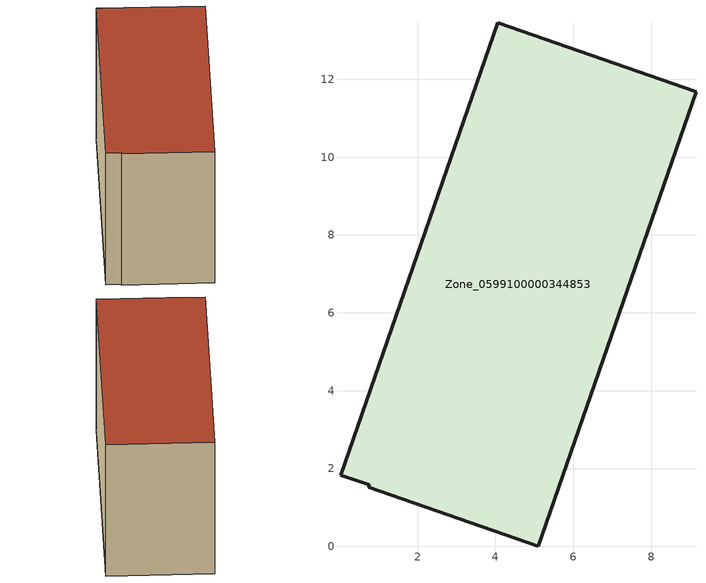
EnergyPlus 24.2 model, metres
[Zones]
Zone_0599100000344853
 floor ground (C_G): 0.74,1.51 0.76,1.58 0.02,1.83 4.05,13.46 9.15,11.68 5.1,0 z0
 wall outside (C_F): 5.1,0 9.15,11.68 4.05,13.46 0.02,1.83 0.76,1.58 0.74,1.51 5.1,0 z0:8
 roof outside (C_R): 0.76,1.58 0.74,1.51 5.1,0 9.15,11.68 4.05,13.46 0.02,1.83 z8
[BUILDING]
Pand.0599100000344853: North Axis=0; Terrain=City; Loads Convergence Tolerance Value=0.04; Temperature Convergence Tolerance Value=0.4; Solar Distribution=FullExterior; Maximum Number of Warmup Days=25; Minimum Number of Warmup Days=1
[Site:Location]
Rotterdam.The.Hague.AP_ZH_NLD Design_Conditions: Latitude=51.96; Longitude=4.45; Time Zone=1; Elevation=-4.5
[SITE:GROUNDTEMPERATURE:BUILDINGSURFACE]
18, 18, 18, 18, 18, 18, 18, 18, 18, 18, 18, 18
[MATERIAL] Thermal Absorptance=0.9; Solar Absorptance=0.7; Visible Absorptance=0.7
Name | Roughness | Thickness | Conductivity | Density | Specific Heat
G.TI.1992-2005 | MediumSmooth | 0.15 | 0.06 | 540 | 1210
F.TI.1992-2005 | Rough | 0.3 | 0.12 | 1920 | 840
R.TI.1992-2005 | MediumRough | 0.2 | 0.08 | 1500 | 1000
[CONSTRUCTION]
C_G: G.TI.1992-2005
C_F: F.TI.1992-2005
C_R: R.TI.1992-2005
[ZONE]
Zone_0599100000344853: Type=1; Multiplier=1; Ceiling Height=Autocalculate; Volume=Autocalculate; Floor Area=autocalculate; Part of Total Floor Area=Yes
[ZONEINFILTRATION:DESIGNFLOWRATE]
Infil_Zone_0599100000344853: Zone or ZoneList or Space or SpaceList=Zone_0599100000344853; Schedule=AlwaysOn; Design Flow Rate Calculation Method=Flow/Area; Flow Rate per Floor Area=0.0015; Constant Term Coefficient=1; Temperature Term Coefficient=0; Velocity Term Coefficient=0; Velocity Squared Term Coefficient=0
[HVACTEMPLATE:ZONE:IDEALLOADSAIRSYSTEM]
Zone_0599100000344853: Maximum Heating Supply Air Temperature=50; Minimum Cooling Supply Air Temperature=13; Maximum Heating Supply Air Humidity Ratio=0.0156; Minimum Cooling Supply Air Humidity Ratio=0.0077; Heating Limit=NoLimit; Cooling Limit=NoLimit; Dehumidification Control Type=ConstantSensibleHeatRatio; Cooling Sensible Heat Ratio=0.7; Dehumidification Setpoint=60; Humidification Control Type=None; Humidification Setpoint=30; Outdoor Air Method=None; Outdoor Air Flow Rate per Person=0.00944; Outdoor Air Flow Rate per Zone Floor Area=0; Outdoor Air Flow Rate per Zone=0; Demand Controlled Ventilation Type=None; Outdoor Air Economizer Type=NoEconomizer; Heat Recovery Type=None; Sensible Heat Recovery Effectiveness=0.7; Latent Heat Recovery Effectiveness=0.65
[ZONECONTROL:THERMOSTAT]
ThermostatControl_Zone_0599100000344853: Zone or ZoneList=Zone_0599100000344853; Control Type Schedule=DualSetpointControlType; Control 1=Thermostat_Zone_0599100000344853; Temperature Difference Between Cutout And Setpoint=0
[THERMOSTATSETPOINT:DUALSETPOINT]
Thermostat_Zone_0599100000344853: Heating Setpoint Temperature Schedule=HeatingSetpoint_Zone_0599100000344853; Cooling Setpoint Temperature Schedule=CoolingSetpoint_Zone_0599100000344853
[SCHEDULE:COMPACT]
HeatingSetpoint_Zone_0599100000344853: Through: 12/31, For: AllDays, Until: 24:00, 21
CoolingSetpoint_Zone_0599100000344853: Through: 12/31, For: AllDays, Until: 24:00, 24
DualSetpointControlType: Through: 12/31, For: AllDays, Until: 24:00, 4
AlwaysOn: Through: 12/31, For: AllDays, Until: 24:00, 1
